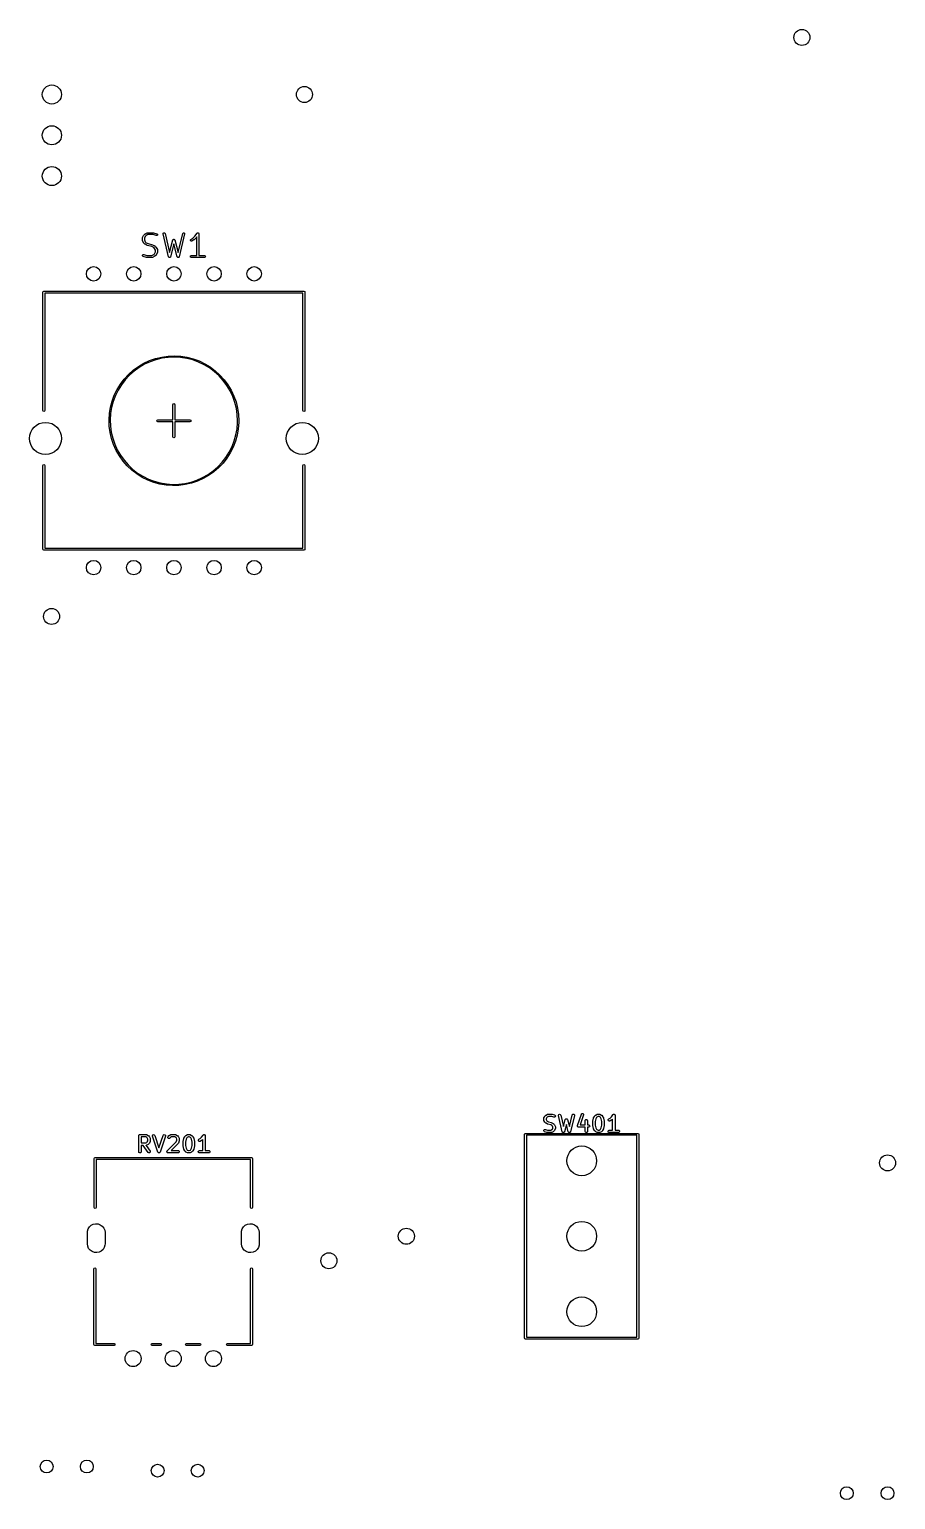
# Model space of a CAD drawing. Extents: x 44 to 169, y -237 to -27.
# Drawn here: x 46.9 to 100.8, y -125.6 to -34 of the extents above; entities that cross this region are included whole.
import ezdxf

# ---------------------------------------------------------------- set-up
doc = ezdxf.new("R2010")
doc.units = 0
doc.layers.add('BLACK', color=7, linetype='CONTINUOUS')

msp = doc.modelspace()

# ---------------------------------------------------------------- linework, layer by layer
at = {"layer": 'BLACK', "linetype": 'CONTINUOUS'}
for p, q in [((53.92, -47.0386), (53.9253, -47.0257)), ((53.92, -47.1743), (53.92, -47.0386)), ((53.9253, -47.1872), (53.92, -47.1743)), ((53.9253, -47.0257), (53.9263, -47.0117)), ((53.9263, -47.2011), (53.9253, -47.1872)), ((53.9263, -47.0117), (53.9942, -46.876)), ((53.9942, -47.3368), (53.9263, -47.2011)), ((53.9942, -46.876), (54.0017, -46.8696)), ((54.0017, -47.3433), (53.9942, -47.3368)), ((54.0017, -46.8696), (54.0054, -46.8604)), ((54.0054, -47.3524), (54.0017, -47.3433)), ((54.0054, -46.8604), (54.0733, -46.7926)), ((54.0733, -47.4203), (54.0054, -47.3524)), ((54.0972, -46.9384), (54.04, -47.0527)), ((54.04, -47.0527), (54.04, -47.1601)), ((54.04, -47.1601), (54.0972, -47.2745)), ((54.0733, -46.7926), (54.0824, -46.7888)), ((54.0824, -47.4241), (54.0733, -47.4203)), ((54.0824, -46.7888), (54.0889, -46.7813)), ((54.0889, -47.4315), (54.0824, -47.4241)), ((54.0889, -46.7813), (54.2246, -46.7135)), ((54.2246, -47.4994), (54.0889, -47.4315)), ((54.1513, -46.8843), (54.0972, -46.9384)), ((54.0972, -47.2745), (54.1513, -47.3285)), ((54.2656, -46.8271), (54.1513, -46.8843)), ((54.1513, -47.3285), (54.2724, -47.3891)), ((54.2246, -46.7135), (54.2385, -46.7125)), ((54.2314, -47.4999), (54.2246, -47.4994)), ((54.2369, -47.5039), (54.2314, -47.4999)), ((54.5019, -47.5702), (54.2369, -47.5039)), ((54.2385, -46.7125), (54.2514, -46.7071)), ((54.2514, -46.7071), (54.5907, -46.7071)), ((54.581, -46.8271), (54.2656, -46.8271)), ((54.2724, -47.3891), (54.5374, -47.4554)), ((54.623, -47.6307), (54.5019, -47.5702)), ((54.5374, -47.4554), (54.5429, -47.4594)), ((54.5429, -47.4594), (54.5497, -47.4599)), ((54.5497, -47.4599), (54.6854, -47.5278)), ((54.7753, -46.8919), (54.581, -46.8271)), ((54.5907, -46.7071), (54.5998, -46.7109)), ((54.5998, -46.7109), (54.6097, -46.7102)), ((54.6097, -46.7102), (54.8133, -46.7781)), ((54.6854, -47.5278), (54.6919, -47.5352)), ((54.6919, -47.5352), (54.701, -47.539)), ((54.701, -47.539), (54.7689, -47.6069)), ((54.7689, -47.6069), (54.7726, -47.616)), ((54.7726, -47.616), (54.7801, -47.6225)), ((54.8211, -46.8887), (54.7753, -46.8919)), ((54.8133, -46.7781), (54.8479, -46.8082)), ((54.8512, -46.854), (54.8211, -46.8887)), ((54.8479, -46.8082), (54.8512, -46.854)), ((55.2109, -46.781), (55.2182, -46.7357)), ((55.5502, -48.206), (55.2109, -46.781)), ((55.2182, -46.7357), (55.2554, -46.7088)), ((55.2554, -46.7088), (55.3007, -46.716)), ((55.3007, -46.716), (55.3277, -46.7532)), ((55.3277, -46.7532), (55.6119, -47.9469)), ((55.6119, -47.9469), (55.822, -47.1588)), ((55.88, -47.4071), (55.6665, -48.2076)), ((55.822, -47.1588), (55.827, -47.1523)), ((55.827, -47.1523), (55.8281, -47.1442)), ((55.8281, -47.1442), (55.8405, -47.1347)), ((55.8405, -47.1347), (55.8499, -47.1224)), ((55.8499, -47.1224), (55.858, -47.1213)), ((55.858, -47.1213), (55.8645, -47.1163)), ((55.8645, -47.1163), (55.88, -47.1184)), ((55.88, -47.1184), (55.8955, -47.1163)), ((56.0935, -48.2076), (55.88, -47.4071)), ((55.8955, -47.1163), (55.902, -47.1213)), ((55.902, -47.1213), (55.9101, -47.1224)), ((55.9101, -47.1224), (55.9195, -47.1347)), ((55.9195, -47.1347), (55.9319, -47.1442)), ((55.9319, -47.1442), (55.933, -47.1523)), ((55.933, -47.1523), (55.938, -47.1588)), ((55.938, -47.1588), (56.1481, -47.9469)), ((56.1481, -47.9469), (56.4323, -46.7532)), ((56.5491, -46.781), (56.2098, -48.206)), ((56.4323, -46.7532), (56.4593, -46.716)), ((56.4593, -46.716), (56.5046, -46.7088)), ((56.5046, -46.7088), (56.5418, -46.7357)), ((56.5418, -46.7357), (56.5491, -46.781)), ((56.9088, -47.1553), (56.9389, -47.1206)), ((56.912, -47.2011), (56.9088, -47.1553)), ((56.9467, -47.2312), (56.912, -47.2011)), ((56.9389, -47.1206), (57.0659, -47.0571)), ((56.9925, -47.228), (56.9467, -47.2312)), ((57.1283, -47.1601), (56.9925, -47.228)), ((57.0659, -47.0571), (57.1905, -46.9325)), ((57.1347, -47.1526), (57.1283, -47.1601)), ((57.1439, -47.1489), (57.1347, -47.1526)), ((57.2796, -47.0131), (57.1439, -47.1489)), ((57.1905, -46.9325), (57.3229, -46.7339)), ((57.2819, -47.0074), (57.2796, -47.0131)), ((57.2871, -47.004), (57.2819, -47.0074)), ((57.3129, -46.9653), (57.2871, -47.004)), ((57.3129, -48.1321), (57.3129, -46.9653)), ((57.3229, -46.7339), (57.3281, -46.7304)), ((57.3281, -46.7304), (57.3304, -46.7247)), ((57.3304, -46.7247), (57.3466, -46.718)), ((57.3466, -46.718), (57.3611, -46.7083)), ((57.3611, -46.7083), (57.3671, -46.7095)), ((57.3671, -46.7095), (57.3729, -46.7071)), ((57.3729, -46.7071), (57.389, -46.7138)), ((57.389, -46.7138), (57.4061, -46.7172)), ((57.4061, -46.7172), (57.4096, -46.7224)), ((57.4096, -46.7224), (57.4153, -46.7247)), ((57.4153, -46.7247), (57.422, -46.7409)), ((57.422, -46.7409), (57.4317, -46.7554)), ((57.4317, -46.7554), (57.4305, -46.7614)), ((57.4305, -46.7614), (57.4329, -46.7671)), ((57.4329, -46.7671), (57.4329, -48.1321)), ((53.9231, -48.1053), (53.9532, -48.0706)), ((53.9263, -48.1511), (53.9231, -48.1053)), ((53.961, -48.1812), (53.9263, -48.1511)), ((53.9532, -48.0706), (53.999, -48.0674)), ((54.1646, -48.2491), (53.961, -48.1812)), ((53.999, -48.0674), (54.1933, -48.1321)), ((54.1744, -48.2484), (54.1646, -48.2491)), ((54.1836, -48.2521), (54.1744, -48.2484)), ((54.5229, -48.2521), (54.1836, -48.2521)), ((54.1933, -48.1321), (54.5087, -48.1321)), ((54.5087, -48.1321), (54.623, -48.075)), ((54.5358, -48.2468), (54.5229, -48.2521)), ((54.5497, -48.2458), (54.5358, -48.2468)), ((54.6854, -48.178), (54.5497, -48.2458)), ((54.6771, -47.6848), (54.623, -47.6307)), ((54.623, -48.075), (54.6771, -48.0209)), ((54.7343, -47.7992), (54.6771, -47.6848)), ((54.6771, -48.0209), (54.7343, -47.9065)), ((54.6919, -48.1705), (54.6854, -48.178)), ((54.701, -48.1667), (54.6919, -48.1705)), ((54.7689, -48.0989), (54.701, -48.1667)), ((54.7343, -47.9065), (54.7343, -47.7992)), ((54.7726, -48.0897), (54.7689, -48.0989)), ((54.7801, -48.0833), (54.7726, -48.0897)), ((54.7801, -47.6225), (54.848, -47.7582)), ((54.848, -47.9475), (54.7801, -48.0833)), ((54.848, -47.7582), (54.8489, -47.7721)), ((54.8489, -47.9336), (54.848, -47.9475)), ((54.8489, -47.7721), (54.8543, -47.785)), ((54.8543, -47.9207), (54.8489, -47.9336)), ((54.8543, -47.785), (54.8543, -47.9207)), ((55.5555, -48.2133), (55.5502, -48.206)), ((55.5566, -48.2222), (55.5555, -48.2133)), ((55.5684, -48.2312), (55.5566, -48.2222)), ((55.5771, -48.2432), (55.5684, -48.2312)), ((55.586, -48.2447), (55.5771, -48.2432)), ((55.5931, -48.2501), (55.586, -48.2447)), ((55.6078, -48.2482), (55.5931, -48.2501)), ((55.6225, -48.2505), (55.6078, -48.2482)), ((55.6297, -48.2452), (55.6225, -48.2505)), ((55.6386, -48.2441), (55.6297, -48.2452)), ((55.6477, -48.2323), (55.6386, -48.2441)), ((55.6597, -48.2236), (55.6477, -48.2323)), ((55.6611, -48.2147), (55.6597, -48.2236)), ((55.6665, -48.2076), (55.6611, -48.2147)), ((56.0989, -48.2147), (56.0935, -48.2076)), ((56.1003, -48.2236), (56.0989, -48.2147)), ((56.1123, -48.2323), (56.1003, -48.2236)), ((56.1214, -48.2441), (56.1123, -48.2323)), ((56.1303, -48.2452), (56.1214, -48.2441)), ((56.1375, -48.2505), (56.1303, -48.2452)), ((56.1522, -48.2482), (56.1375, -48.2505)), ((56.1669, -48.2501), (56.1522, -48.2482)), ((56.174, -48.2447), (56.1669, -48.2501)), ((56.1829, -48.2432), (56.174, -48.2447)), ((56.1916, -48.2312), (56.1829, -48.2432)), ((56.2034, -48.2222), (56.1916, -48.2312)), ((56.2045, -48.2133), (56.2034, -48.2222)), ((56.2098, -48.206), (56.2045, -48.2133)), ((56.9057, -48.1921), (56.9233, -48.1497)), ((56.9233, -48.2346), (56.9057, -48.1921)), ((56.9233, -48.1497), (56.9657, -48.1321)), ((56.9657, -48.2521), (56.9233, -48.2346)), ((56.9657, -48.1321), (57.3129, -48.1321)), ((57.78, -48.2521), (56.9657, -48.2521)), ((57.4329, -48.1321), (57.78, -48.1321)), ((57.78, -48.1321), (57.8224, -48.1497)), ((57.8224, -48.2346), (57.78, -48.2521)), ((57.8224, -48.1497), (57.84, -48.1921)), ((57.84, -48.1921), (57.8224, -48.2346)), ((47.7351, -50.3751), (47.78, -50.3565)), ((47.78, -50.3565), (63.98, -50.3565)), ((63.98, -50.3565), (64.0249, -50.3751)), ((47.7165, -50.42), (47.7351, -50.3751)), ((47.7165, -57.785), (47.7165, -50.42)), ((63.9165, -50.4835), (47.8435, -50.4835)), ((47.8435, -50.4835), (47.8435, -57.785)), ((63.9165, -57.785), (63.9165, -50.4835)), ((64.0249, -50.3751), (64.0435, -50.42)), ((64.0435, -50.42), (64.0435, -57.785)), ((53.6678, -55.0395), (54.0083, -54.8397)), ((54.0431, -54.9064), (53.709, -55.1024)), ((54.0083, -54.8397), (54.3666, -54.6742)), ((54.3948, -54.7439), (54.0431, -54.9064)), ((54.3666, -54.6742), (54.7393, -54.5444)), ((54.7606, -54.6165), (54.3948, -54.7439)), ((54.7393, -54.5444), (55.123, -54.4516)), ((55.1371, -54.5255), (54.7606, -54.6165)), ((55.123, -54.4516), (55.5138, -54.3966)), ((55.5207, -54.4715), (55.1371, -54.5255)), ((55.5138, -54.3966), (55.9082, -54.3801)), ((55.9077, -54.4553), (55.5207, -54.4715)), ((56.2944, -54.4769), (55.9077, -54.4553)), ((55.9082, -54.3801), (56.3023, -54.4021)), ((56.6772, -54.5362), (56.2944, -54.4769)), ((56.3023, -54.4021), (56.6924, -54.4625)), ((57.0524, -54.6325), (56.6772, -54.5362)), ((56.6924, -54.4625), (57.0747, -54.5607)), ((57.4164, -54.765), (57.0524, -54.6325)), ((57.0747, -54.5607), (57.4456, -54.6957)), ((57.7657, -54.9324), (57.4164, -54.765)), ((57.4456, -54.6957), (57.8015, -54.8662)), ((58.0971, -55.1331), (57.7657, -54.9324)), ((57.8015, -54.8662), (58.1391, -55.0707)), ((52.5465, -56.1375), (52.7852, -55.8231)), ((52.7852, -55.8231), (53.0534, -55.5335)), ((53.106, -55.5873), (52.8428, -55.8715)), ((53.0534, -55.5335), (53.3485, -55.2715)), ((53.3957, -55.3301), (53.106, -55.5873)), ((53.3485, -55.2715), (53.6678, -55.0395)), ((53.709, -55.1024), (53.3957, -55.3301)), ((58.4072, -55.3651), (58.0971, -55.1331)), ((58.1391, -55.0707), (58.4552, -55.3071)), ((58.6933, -55.6263), (58.4072, -55.3651)), ((58.4552, -55.3071), (58.7467, -55.5733)), ((58.9525, -55.9141), (58.6933, -55.6263)), ((58.7467, -55.5733), (59.0108, -55.8666)), ((52.1667, -56.8285), (52.3397, -56.4737)), ((52.4056, -56.51), (52.2358, -56.8581)), ((52.3397, -56.4737), (52.5465, -56.1375)), ((52.6086, -56.18), (52.4056, -56.51)), ((52.8428, -55.8715), (52.6086, -56.18)), ((59.1823, -56.2259), (58.9525, -55.9141)), ((59.0108, -55.8666), (59.245, -56.1843)), ((59.3807, -56.5587), (59.1823, -56.2259)), ((59.245, -56.1843), (59.4471, -56.5233)), ((59.5456, -56.9091), (59.3807, -56.5587)), ((59.4471, -56.5233), (59.6152, -56.8805)), ((51.8652, -57.9697), (51.9283, -57.58)), ((51.9283, -57.58), (52.0291, -57.1984)), ((52.0019, -57.5957), (51.9399, -57.9781)), ((52.1008, -57.2212), (52.0019, -57.5957)), ((52.0291, -57.1984), (52.1667, -56.8285)), ((52.2358, -56.8581), (52.1008, -57.2212)), ((55.8165, -57.42), (55.8351, -57.3751)), ((55.8165, -58.3565), (55.8165, -57.42)), ((55.8351, -57.3751), (55.88, -57.3565)), ((55.88, -57.3565), (55.9249, -57.3751)), ((55.9249, -57.3751), (55.9435, -57.42)), ((55.9435, -57.42), (55.9435, -58.3565)), ((59.6756, -57.2741), (59.5456, -56.9091)), ((59.6152, -56.8805), (59.7476, -57.2523)), ((59.7693, -57.6499), (59.6756, -57.2741)), ((59.7476, -57.2523), (59.8431, -57.6353)), ((59.8259, -58.0331), (59.7693, -57.6499)), ((59.8431, -57.6353), (59.9007, -58.0258)), ((47.7351, -57.8299), (47.7165, -57.785)), ((47.78, -57.8485), (47.7351, -57.8299)), ((47.8249, -57.8299), (47.78, -57.8485)), ((47.8435, -57.785), (47.8249, -57.8299)), ((51.8404, -58.3636), (51.8652, -57.9697)), ((51.8404, -58.3646), (51.8404, -58.3636)), ((51.8542, -58.7581), (51.8404, -58.3646)), ((51.9399, -57.9781), (51.9156, -58.3646)), ((51.9156, -58.3646), (51.9291, -58.7518)), ((54.8165, -58.42), (54.8351, -58.3751)), ((54.8351, -58.4649), (54.8165, -58.42)), ((54.8351, -58.3751), (54.88, -58.3565)), ((54.88, -58.4835), (54.8351, -58.4649)), ((54.88, -58.3565), (55.8165, -58.3565)), ((55.8165, -58.4835), (54.88, -58.4835)), ((55.8165, -59.42), (55.8165, -58.4835)), ((55.9435, -58.3565), (56.88, -58.3565)), ((56.88, -58.4835), (55.9435, -58.4835)), ((55.9435, -58.4835), (55.9435, -59.42)), ((56.88, -58.3565), (56.9249, -58.3751)), ((56.9249, -58.4649), (56.88, -58.4835)), ((56.9249, -58.3751), (56.9435, -58.42)), ((56.9435, -58.42), (56.9249, -58.4649)), ((59.8135, -58.9169), (59.8432, -58.5307)), ((59.8448, -58.42), (59.8259, -58.0331)), ((59.8432, -58.5307), (59.8448, -58.42)), ((59.9184, -58.5328), (59.8881, -58.9263)), ((59.9007, -58.0258), (59.92, -58.42)), ((59.92, -58.42), (59.9184, -58.5328)), ((63.9351, -57.8299), (63.9165, -57.785)), ((63.98, -57.8485), (63.9351, -57.8299)), ((64.0249, -57.8299), (63.98, -57.8485)), ((64.0435, -57.785), (64.0249, -57.8299)), ((51.9064, -59.1493), (51.8542, -58.7581)), ((51.9965, -59.5336), (51.9064, -59.1493)), ((51.9291, -58.7518), (51.9804, -59.1357)), ((51.9804, -59.1357), (52.0688, -59.5128)), ((52.0688, -59.5128), (52.1936, -59.8795)), ((55.8351, -59.4649), (55.8165, -59.42)), ((55.88, -59.4835), (55.8351, -59.4649)), ((55.9249, -59.4649), (55.88, -59.4835)), ((55.9435, -59.42), (55.9249, -59.4649)), ((59.6421, -59.6715), (59.7462, -59.2984)), ((59.8196, -59.3151), (59.7135, -59.6952)), ((59.7462, -59.2984), (59.8135, -58.9169)), ((59.8881, -58.9263), (59.8196, -59.3151)), ((52.1237, -59.9072), (51.9965, -59.5336)), ((52.2868, -60.2667), (52.1237, -59.9072)), ((52.1936, -59.8795), (52.3537, -60.2323)), ((52.4841, -60.6085), (52.2868, -60.2667)), ((52.3537, -60.2323), (52.5473, -60.5678)), ((59.1198, -60.7054), (59.3274, -60.3784)), ((59.3928, -60.4155), (59.1813, -60.7488)), ((59.3274, -60.3784), (59.502, -60.0326)), ((59.5707, -60.0632), (59.3928, -60.4155)), ((59.502, -60.0326), (59.6421, -59.6715)), ((59.7135, -59.6952), (59.5707, -60.0632)), ((47.72, -61.214), (47.7376, -61.1716)), ((47.72, -66.4115), (47.72, -61.214)), ((47.7376, -61.1716), (47.78, -61.154)), ((47.78, -61.154), (47.8224, -61.1716)), ((47.8224, -61.1716), (47.84, -61.214)), ((47.84, -61.214), (47.84, -66.3565)), ((52.7139, -60.9294), (52.4841, -60.6085)), ((52.5473, -60.5678), (52.7728, -60.8827)), ((52.9739, -61.2264), (52.7139, -60.9294)), ((52.7728, -60.8827), (53.028, -61.1742)), ((53.2616, -61.4966), (52.9739, -61.2264)), ((53.028, -61.1742), (53.3103, -61.4393)), ((58.321, -61.5443), (58.6142, -61.2912)), ((58.6661, -61.3457), (58.3673, -61.6036)), ((58.6142, -61.2912), (58.8813, -61.0107)), ((58.9383, -61.0598), (58.6661, -61.3457)), ((58.8813, -61.0107), (59.1198, -60.7054)), ((59.1813, -60.7488), (58.9383, -61.0598)), ((63.92, -61.214), (63.9376, -61.1716)), ((63.92, -66.3565), (63.92, -61.214)), ((63.9376, -61.1716), (63.98, -61.154)), ((63.98, -61.154), (64.0224, -61.1716)), ((64.0224, -61.1716), (64.04, -61.214)), ((64.04, -61.214), (64.04, -66.4115)), ((53.5743, -61.7374), (53.2616, -61.4966)), ((53.3103, -61.4393), (53.6172, -61.6757)), ((53.909, -61.9466), (53.5743, -61.7374)), ((53.6172, -61.6757), (53.9457, -61.8809)), ((54.2626, -62.1221), (53.909, -61.9466)), ((53.9457, -61.8809), (54.2927, -62.0532)), ((54.6316, -62.2623), (54.2626, -62.1221)), ((54.2927, -62.0532), (54.6548, -62.1907)), ((55.0125, -62.3658), (54.6316, -62.2623)), ((54.6548, -62.1907), (55.0286, -62.2923)), ((56.5685, -62.3245), (56.9462, -62.2387)), ((56.9462, -62.2387), (57.3138, -62.1165)), ((57.341, -62.1866), (56.9664, -62.3112)), ((57.3138, -62.1165), (57.6676, -61.9589)), ((57.7015, -62.026), (57.341, -62.1866)), ((57.6676, -61.9589), (58.0044, -61.7676)), ((58.0447, -61.8311), (57.7015, -62.026)), ((58.0044, -61.7676), (58.321, -61.5443)), ((58.3673, -61.6036), (58.0447, -61.8311)), ((55.4016, -62.4316), (55.0125, -62.3658)), ((55.0286, -62.2923), (55.4106, -62.3569)), ((55.7954, -62.4591), (55.4016, -62.4316)), ((55.4106, -62.3569), (55.797, -62.3839)), ((56.1899, -62.4481), (55.7954, -62.4591)), ((55.797, -62.3839), (56.1842, -62.3731)), ((56.1842, -62.3731), (56.5685, -62.3245)), ((56.5815, -62.3986), (56.1899, -62.4481)), ((56.9664, -62.3112), (56.5815, -62.3986)), ((47.7165, -66.42), (47.72, -66.4115)), ((47.7351, -66.4649), (47.7165, -66.42)), ((47.78, -66.4835), (47.7351, -66.4649)), ((63.98, -66.4835), (47.78, -66.4835)), ((47.84, -66.3565), (63.92, -66.3565)), ((64.0249, -66.4649), (63.98, -66.4835)), ((64.0435, -66.42), (64.0249, -66.4649)), ((64.04, -66.4115), (64.0435, -66.42)), ((79.056, -101.668), (79.1512, -101.62)), ((79.1512, -101.62), (79.1762, -101.613)), ((79.1762, -101.613), (79.1805, -101.614)), ((79.1805, -101.614), (79.1848, -101.612)), ((79.1848, -101.612), (79.4229, -101.612)), ((79.4229, -101.612), (79.4449, -101.616)), ((79.4449, -101.616), (79.4466, -101.616)), ((79.4466, -101.616), (79.5894, -101.664)), ((79.8245, -101.679), (79.8475, -101.633)), ((79.8475, -101.633), (79.8946, -101.613)), ((79.8946, -101.613), (79.9438, -101.627)), ((79.9438, -101.627), (79.972, -101.67)), ((80.6832, -101.67), (80.6936, -101.646)), ((80.6936, -101.646), (80.7348, -101.616)), ((80.7348, -101.616), (80.786, -101.619)), ((80.786, -101.619), (80.8232, -101.654)), ((81.0184, -102.33), (81.2565, -101.616)), ((81.2565, -101.616), (81.2689, -101.593)), ((81.2689, -101.593), (81.3126, -101.566)), ((81.3126, -101.566), (81.3633, -101.574)), ((81.3633, -101.574), (81.3974, -101.612)), ((81.3974, -101.612), (81.3988, -101.663)), ((82.1512, -101.668), (82.2465, -101.62)), ((82.2465, -101.62), (82.2714, -101.613)), ((82.2714, -101.613), (82.2758, -101.614)), ((82.2758, -101.614), (82.28, -101.612)), ((82.28, -101.612), (82.3752, -101.612)), ((82.3752, -101.612), (82.4009, -101.617)), ((82.4009, -101.617), (82.4043, -101.62)), ((82.4043, -101.62), (82.4088, -101.62)), ((82.4088, -101.62), (82.504, -101.668)), ((83.1265, -101.782), (83.2176, -101.646)), ((83.2176, -101.646), (83.2356, -101.627)), ((83.2356, -101.627), (83.2397, -101.626)), ((83.2397, -101.626), (83.2425, -101.622)), ((83.2425, -101.622), (83.2639, -101.619)), ((83.2639, -101.619), (83.2848, -101.613)), ((83.2848, -101.613), (83.2888, -101.614)), ((83.2888, -101.614), (83.293, -101.614)), ((83.293, -101.614), (83.3119, -101.624)), ((83.3119, -101.624), (83.3318, -101.633)), ((83.3318, -101.633), (83.3337, -101.637)), ((83.3337, -101.637), (83.3375, -101.639)), ((83.3375, -101.639), (83.3449, -101.66)), ((78.9193, -101.878), (78.9238, -101.852)), ((78.9193, -101.973), (78.9193, -101.878)), ((78.9208, -101.977), (78.9193, -101.973)), ((78.9198, -101.982), (78.9208, -101.977)), ((78.9272, -102.007), (78.9198, -101.982)), ((78.9238, -101.852), (78.9267, -101.849)), ((78.9267, -101.849), (78.9272, -101.844)), ((78.9272, -101.844), (78.9748, -101.749)), ((78.9748, -102.102), (78.9272, -102.007)), ((78.9748, -101.749), (78.9882, -101.731)), ((78.976, -102.103), (78.9748, -102.102)), ((78.9889, -102.121), (78.976, -102.103)), ((78.9882, -101.731), (78.9889, -101.73)), ((78.9889, -101.73), (79.0365, -101.682)), ((79.0365, -102.169), (78.9889, -102.121)), ((79.0365, -101.682), (79.0549, -101.669)), ((79.038, -102.17), (79.0365, -102.169)), ((79.056, -102.183), (79.038, -102.17)), ((79.0549, -101.669), (79.056, -101.668)), ((79.1512, -102.231), (79.056, -102.183)), ((79.1035, -101.827), (79.0693, -101.896)), ((79.0693, -101.896), (79.0693, -101.955)), ((79.0693, -101.955), (79.1035, -102.024)), ((79.1339, -101.797), (79.1035, -101.827)), ((79.1035, -102.024), (79.1339, -102.054)), ((79.2025, -101.762), (79.1339, -101.797)), ((79.1339, -102.054), (79.2109, -102.093)), ((79.1547, -102.231), (79.1512, -102.231)), ((79.1666, -102.236), (79.1547, -102.231)), ((79.3491, -102.282), (79.1666, -102.236)), ((79.4107, -101.762), (79.2025, -101.762)), ((79.2109, -102.093), (79.3934, -102.138)), ((79.426, -102.32), (79.3491, -102.282)), ((79.3934, -102.138), (79.4053, -102.144)), ((79.4053, -102.144), (79.4088, -102.144)), ((79.4088, -102.144), (79.504, -102.192)), ((79.542, -101.806), (79.4107, -101.762)), ((79.4565, -102.351), (79.426, -102.32)), ((79.426, -102.578), (79.4565, -102.548)), ((79.4907, -102.419), (79.4565, -102.351)), ((79.4565, -102.548), (79.4907, -102.479)), ((79.4907, -102.479), (79.4907, -102.419)), ((79.504, -102.192), (79.522, -102.205)), ((79.522, -102.205), (79.5235, -102.206)), ((79.5235, -102.206), (79.5711, -102.253)), ((79.5933, -101.805), (79.542, -101.806)), ((79.5711, -102.253), (79.584, -102.272)), ((79.584, -102.272), (79.5852, -102.273)), ((79.5852, -102.273), (79.6328, -102.368)), ((79.6328, -102.53), (79.5852, -102.626)), ((79.5894, -101.664), (79.6123, -101.676)), ((79.6317, -101.771), (79.5933, -101.805)), ((79.6123, -101.676), (79.6392, -101.72)), ((79.6392, -101.72), (79.6317, -101.771)), ((79.6328, -102.368), (79.6402, -102.393)), ((79.6333, -102.526), (79.6328, -102.53)), ((79.6362, -102.523), (79.6333, -102.526)), ((79.6407, -102.497), (79.6362, -102.523)), ((79.6402, -102.393), (79.6392, -102.397)), ((79.6392, -102.397), (79.6407, -102.402)), ((79.6407, -102.402), (79.6407, -102.497)), ((79.8261, -101.705), (79.8245, -101.679)), ((80.0642, -102.705), (79.8261, -101.705)), ((79.972, -101.67), (80.1413, -102.381)), ((80.1413, -102.381), (80.2552, -101.954)), ((80.3276, -102.264), (80.2096, -102.707)), ((80.2552, -101.954), (80.2661, -101.93)), ((80.2661, -101.93), (80.2717, -101.926)), ((80.2717, -101.926), (80.2746, -101.92)), ((80.2746, -101.92), (80.2922, -101.912)), ((80.2922, -101.912), (80.3081, -101.901)), ((80.3081, -101.901), (80.315, -101.901)), ((80.315, -101.901), (80.3212, -101.898)), ((80.3212, -101.898), (80.3399, -101.903)), ((80.4456, -102.707), (80.3276, -102.264)), ((80.3399, -101.903), (80.3592, -101.905)), ((80.3592, -101.905), (80.3641, -101.91)), ((80.3641, -101.91), (80.3707, -101.912)), ((80.3707, -101.912), (80.3818, -101.928)), ((80.3818, -101.928), (80.3956, -101.941)), ((80.3956, -101.941), (80.3962, -101.948)), ((80.3962, -101.948), (80.4001, -101.954)), ((80.4001, -101.954), (80.514, -102.381)), ((80.514, -102.381), (80.6832, -101.67)), ((80.8291, -101.705), (80.5911, -102.705)), ((80.8232, -101.654), (80.8291, -101.705)), ((81.0157, -102.341), (81.0185, -102.336)), ((81.0192, -102.361), (81.0157, -102.341)), ((81.0185, -102.336), (81.0184, -102.33)), ((81.0198, -102.382), (81.0192, -102.361)), ((81.0236, -102.386), (81.0198, -102.382)), ((81.0246, -102.392), (81.0236, -102.386)), ((81.0402, -102.405), (81.0246, -102.392)), ((81.0538, -102.42), (81.0402, -102.405)), ((81.0595, -102.421), (81.0538, -102.42)), ((81.0639, -102.425), (81.0595, -102.421)), ((81.0895, -102.429), (81.0639, -102.425)), ((81.4907, -102.429), (81.0895, -102.429)), ((81.3988, -101.663), (81.1936, -102.279)), ((81.1936, -102.279), (81.4907, -102.279)), ((81.4907, -102.021), (81.4952, -101.995)), ((81.4907, -102.279), (81.4907, -102.021)), ((81.4907, -102.687), (81.4907, -102.429)), ((81.4952, -101.995), (81.5282, -101.956)), ((81.5282, -101.956), (81.5787, -101.947)), ((81.5787, -101.947), (81.6232, -101.973)), ((81.6232, -101.973), (81.6407, -102.021)), ((81.6407, -102.021), (81.6407, -102.279)), ((81.6407, -102.279), (81.7086, -102.279)), ((81.7086, -102.429), (81.6407, -102.429)), ((81.6407, -102.429), (81.6407, -102.687)), ((81.7086, -102.279), (81.7342, -102.284)), ((81.7568, -102.411), (81.7086, -102.429)), ((81.7342, -102.284), (81.7735, -102.317)), ((81.7824, -102.367), (81.7568, -102.411)), ((81.7735, -102.317), (81.7824, -102.367)), ((81.9669, -102.068), (81.9695, -102.054)), ((81.9669, -102.306), (81.9669, -102.068)), ((81.9681, -102.31), (81.9669, -102.306)), ((81.9691, -102.325), (81.9681, -102.31)), ((81.9691, -102.05), (82.0168, -101.86)), ((81.9695, -102.054), (81.9691, -102.05)), ((82.0168, -102.515), (81.9691, -102.325)), ((82.0168, -101.86), (82.022, -101.848)), ((82.0188, -102.518), (82.0168, -102.515)), ((82.0224, -102.53), (82.0188, -102.518)), ((82.022, -101.848), (82.0224, -101.844)), ((82.0224, -101.844), (82.0701, -101.749)), ((82.0701, -102.626), (82.0224, -102.53)), ((82.0701, -101.749), (82.0834, -101.731)), ((82.0834, -101.731), (82.0841, -101.73)), ((82.0841, -101.73), (82.1317, -101.682)), ((82.1603, -101.904), (82.1169, -102.078)), ((82.1169, -102.078), (82.1169, -102.297)), ((82.1169, -102.297), (82.1603, -102.471)), ((82.1317, -101.682), (82.1501, -101.669)), ((82.1501, -101.669), (82.1512, -101.668)), ((82.1988, -101.827), (82.1603, -101.904)), ((82.1603, -102.471), (82.1988, -102.548)), ((82.2292, -101.797), (82.1988, -101.827)), ((82.1988, -102.548), (82.2292, -102.578)), ((82.2977, -101.762), (82.2292, -101.797)), ((82.3575, -101.762), (82.2977, -101.762)), ((82.426, -101.797), (82.3575, -101.762)), ((82.4565, -101.827), (82.426, -101.797)), ((82.426, -102.578), (82.4565, -102.548)), ((82.495, -101.904), (82.4565, -101.827)), ((82.4565, -102.548), (82.495, -102.471)), ((82.5383, -102.078), (82.495, -101.904)), ((82.495, -102.471), (82.5383, -102.297)), ((82.504, -101.668), (82.522, -101.681)), ((82.522, -101.681), (82.5235, -101.682)), ((82.5235, -101.682), (82.5711, -101.73)), ((82.5383, -102.297), (82.5383, -102.078)), ((82.5711, -101.73), (82.584, -101.748)), ((82.584, -101.748), (82.5852, -101.749)), ((82.5852, -101.749), (82.6328, -101.844)), ((82.6328, -102.53), (82.5852, -102.626)), ((82.6328, -101.844), (82.6365, -101.857)), ((82.6332, -102.527), (82.6328, -102.53)), ((82.6385, -102.515), (82.6332, -102.527)), ((82.6365, -101.857), (82.6385, -101.86)), ((82.6385, -101.86), (82.6861, -102.05)), ((82.6861, -102.325), (82.6385, -102.515)), ((82.6883, -102.306), (82.6857, -102.321)), ((82.6857, -102.321), (82.6861, -102.325)), ((82.6861, -102.05), (82.6871, -102.065)), ((82.6871, -102.065), (82.6883, -102.068)), ((82.6883, -102.068), (82.6883, -102.306)), ((82.9224, -101.994), (82.9255, -101.943)), ((82.953, -102.036), (82.9224, -101.994)), ((82.9255, -101.943), (82.9607, -101.906)), ((83.0029, -102.048), (82.953, -102.036)), ((82.9607, -101.906), (83.0451, -101.864)), ((83.0278, -102.04), (83.0029, -102.048)), ((83.1231, -101.993), (83.0278, -102.04)), ((83.0451, -101.864), (83.1265, -101.782)), ((83.1242, -101.991), (83.1231, -101.993)), ((83.1426, -101.979), (83.1242, -101.991)), ((83.205, -101.916), (83.1426, -101.979)), ((83.205, -102.612), (83.205, -101.916)), ((83.3449, -101.66), (83.3545, -101.679)), ((83.3545, -101.679), (83.3535, -101.683)), ((83.3535, -101.683), (83.355, -101.687)), ((83.355, -101.687), (83.355, -102.612)), ((53.686, -102.957), (53.6877, -102.948)), ((53.686, -103.957), (53.686, -102.957)), ((53.6871, -102.944), (53.6888, -102.941)), ((53.6877, -102.948), (53.6871, -102.944)), ((53.6888, -102.941), (53.6905, -102.932)), ((53.6905, -102.932), (53.703, -102.917)), ((53.703, -102.917), (53.7127, -102.9)), ((53.7127, -102.9), (53.7191, -102.898)), ((53.7191, -102.898), (53.7235, -102.892)), ((53.7235, -102.892), (53.7426, -102.889)), ((53.7426, -102.889), (53.761, -102.882)), ((53.761, -102.882), (54.1419, -102.882)), ((53.836, -103.032), (53.836, -103.406)), ((54.1242, -103.032), (53.836, -103.032)), ((53.836, -103.406), (54.1242, -103.406)), ((54.1927, -103.067), (54.1242, -103.032)), ((54.1242, -103.406), (54.1927, -103.372)), ((54.1419, -102.882), (54.1676, -102.887)), ((54.1676, -102.887), (54.171, -102.89)), ((54.171, -102.89), (54.1754, -102.89)), ((54.1754, -102.89), (54.2707, -102.938)), ((54.2231, -103.097), (54.1927, -103.067)), ((54.1927, -103.372), (54.2231, -103.342)), ((54.2574, -103.166), (54.2231, -103.097)), ((54.2231, -103.342), (54.2574, -103.273)), ((54.2574, -103.273), (54.2574, -103.166)), ((54.2707, -102.938), (54.2887, -102.951)), ((54.2887, -102.951), (54.2902, -102.952)), ((54.2902, -102.952), (54.3378, -103)), ((54.3378, -103.439), (54.2902, -103.487)), ((54.3378, -103), (54.3507, -103.018)), ((54.3385, -103.438), (54.3378, -103.439)), ((54.3518, -103.419), (54.3385, -103.438)), ((54.3507, -103.018), (54.3518, -103.019)), ((54.3518, -103.019), (54.3995, -103.114)), ((54.3995, -103.324), (54.3518, -103.419)), ((54.3995, -103.114), (54.4069, -103.139)), ((54.4, -103.32), (54.3995, -103.324)), ((54.4029, -103.316), (54.4, -103.32)), ((54.4074, -103.291), (54.4029, -103.316)), ((54.4069, -103.139), (54.4058, -103.144)), ((54.4058, -103.144), (54.4074, -103.148)), ((54.4074, -103.148), (54.4074, -103.291)), ((54.5431, -102.955), (54.562, -102.908)), ((54.5469, -102.981), (54.5431, -102.955)), ((54.8803, -103.981), (54.5469, -102.981)), ((54.562, -102.908), (54.6071, -102.883)), ((54.6071, -102.883), (54.6574, -102.893)), ((54.6574, -102.893), (54.6892, -102.934)), ((54.6892, -102.934), (54.9514, -103.72)), ((54.9514, -103.72), (55.2136, -102.934)), ((55.3559, -102.981), (55.0226, -103.981)), ((55.2136, -102.934), (55.226, -102.911)), ((55.226, -102.911), (55.2697, -102.884)), ((55.2697, -102.884), (55.3205, -102.891)), ((55.3205, -102.891), (55.3545, -102.93)), ((55.3545, -102.93), (55.3559, -102.981)), ((55.4698, -103.904), (56.0287, -103.345)), ((55.4958, -103.046), (55.5174, -103)), ((55.509, -103.096), (55.4958, -103.046)), ((55.5511, -103.125), (55.509, -103.096)), ((55.5174, -103), (55.5651, -102.952)), ((55.6022, -103.121), (55.5511, -103.125)), ((55.5651, -102.952), (55.5834, -102.939)), ((55.5834, -102.939), (55.5846, -102.938)), ((55.5846, -102.938), (55.6798, -102.89)), ((55.6235, -103.106), (55.6022, -103.121)), ((55.6625, -103.067), (55.6235, -103.106)), ((55.731, -103.032), (55.6625, -103.067)), ((55.6798, -102.89), (55.7048, -102.883)), ((56.1473, -103.439), (55.7039, -103.882)), ((55.7048, -102.883), (55.7091, -102.884)), ((55.7091, -102.884), (55.7133, -102.882)), ((55.7133, -102.882), (55.9514, -102.882)), ((55.9337, -103.032), (55.731, -103.032)), ((56.0022, -103.067), (55.9337, -103.032)), ((55.9514, -102.882), (55.9771, -102.887)), ((55.9771, -102.887), (55.9805, -102.89)), ((55.9805, -102.89), (55.985, -102.89)), ((55.985, -102.89), (56.0802, -102.938)), ((56.0326, -103.097), (56.0022, -103.067)), ((56.0287, -103.345), (56.0669, -103.231)), ((56.0669, -103.166), (56.0326, -103.097)), ((56.0669, -103.231), (56.0669, -103.166)), ((56.0802, -102.938), (56.0982, -102.951)), ((56.0982, -102.951), (56.0997, -102.952)), ((56.0997, -102.952), (56.1473, -103)), ((56.1473, -103), (56.1602, -103.018)), ((56.1492, -103.435), (56.1473, -103.439)), ((56.153, -103.433), (56.1492, -103.435)), ((56.1654, -103.41), (56.153, -103.433)), ((56.1602, -103.018), (56.1614, -103.019)), ((56.1614, -103.019), (56.209, -103.114)), ((56.2131, -103.267), (56.1654, -103.41)), ((56.209, -103.114), (56.2164, -103.139)), ((56.2169, -103.243), (56.213, -103.265)), ((56.213, -103.265), (56.2131, -103.267)), ((56.2164, -103.139), (56.2154, -103.144)), ((56.2154, -103.144), (56.2169, -103.148)), ((56.2169, -103.148), (56.2169, -103.243)), ((56.4479, -103.338), (56.4505, -103.324)), ((56.4479, -103.576), (56.4479, -103.338)), ((56.4501, -103.32), (56.4977, -103.13)), ((56.4505, -103.324), (56.4501, -103.32)), ((56.4977, -103.13), (56.503, -103.118)), ((56.503, -103.118), (56.5034, -103.114)), ((56.5034, -103.114), (56.551, -103.019)), ((56.551, -103.019), (56.5644, -103.001)), ((56.5644, -103.001), (56.5651, -103)), ((56.5651, -103), (56.6127, -102.952)), ((56.6412, -103.174), (56.5979, -103.348)), ((56.5979, -103.348), (56.5979, -103.567)), ((56.6127, -102.952), (56.631, -102.939)), ((56.631, -102.939), (56.6322, -102.938)), ((56.6322, -102.938), (56.7274, -102.89)), ((56.6797, -103.097), (56.6412, -103.174)), ((56.7101, -103.067), (56.6797, -103.097)), ((56.7787, -103.032), (56.7101, -103.067)), ((56.7274, -102.89), (56.7524, -102.883)), ((56.7524, -102.883), (56.7567, -102.884)), ((56.7567, -102.884), (56.761, -102.882)), ((56.761, -102.882), (56.8562, -102.882)), ((56.8385, -103.032), (56.7787, -103.032)), ((56.907, -103.067), (56.8385, -103.032)), ((56.8562, -102.882), (56.8818, -102.887)), ((56.8818, -102.887), (56.8853, -102.89)), ((56.8853, -102.89), (56.8897, -102.89)), ((56.8897, -102.89), (56.985, -102.938)), ((56.9374, -103.097), (56.907, -103.067)), ((56.9759, -103.174), (56.9374, -103.097)), ((57.0193, -103.348), (56.9759, -103.174)), ((56.985, -102.938), (57.003, -102.951)), ((57.003, -102.951), (57.0045, -102.952)), ((57.0045, -102.952), (57.0521, -103)), ((57.0193, -103.567), (57.0193, -103.348)), ((57.0521, -103), (57.0649, -103.018)), ((57.0649, -103.018), (57.0661, -103.019)), ((57.0661, -103.019), (57.1137, -103.114)), ((57.1137, -103.114), (57.1174, -103.127)), ((57.1174, -103.127), (57.1194, -103.13)), ((57.1194, -103.13), (57.167, -103.32)), ((57.167, -103.32), (57.1681, -103.335)), ((57.1681, -103.335), (57.1693, -103.338)), ((57.1693, -103.338), (57.1693, -103.576)), ((57.4033, -103.264), (57.4064, -103.213)), ((57.4339, -103.306), (57.4033, -103.264)), ((57.4064, -103.213), (57.4417, -103.176)), ((57.4838, -103.318), (57.4339, -103.306)), ((57.4417, -103.176), (57.526, -103.134)), ((57.5088, -103.31), (57.4838, -103.318)), ((57.604, -103.263), (57.5088, -103.31)), ((57.526, -103.134), (57.6074, -103.052)), ((57.6051, -103.261), (57.604, -103.263)), ((57.6235, -103.249), (57.6051, -103.261)), ((57.6074, -103.052), (57.6985, -102.916)), ((57.686, -103.186), (57.6235, -103.249)), ((57.686, -103.882), (57.686, -103.186)), ((57.6985, -102.916), (57.7165, -102.897)), ((57.7165, -102.897), (57.7207, -102.896)), ((57.7207, -102.896), (57.7235, -102.892)), ((57.7235, -102.892), (57.7449, -102.889)), ((57.7449, -102.889), (57.7658, -102.883)), ((57.7658, -102.883), (57.7697, -102.884)), ((57.7697, -102.884), (57.774, -102.884)), ((57.774, -102.884), (57.7928, -102.894)), ((57.7928, -102.894), (57.8128, -102.903)), ((57.8128, -102.903), (57.8147, -102.907)), ((57.8147, -102.907), (57.8184, -102.909)), ((57.8184, -102.909), (57.8258, -102.93)), ((57.8258, -102.93), (57.8355, -102.949)), ((57.8355, -102.949), (57.8345, -102.953)), ((57.8345, -102.953), (57.836, -102.957)), ((57.836, -102.957), (57.836, -103.882)), ((77.72, -102.87), (77.7376, -102.828)), ((77.72, -115.57), (77.72, -102.87)), ((77.7376, -102.828), (77.78, -102.81)), ((77.78, -102.81), (84.78, -102.81)), ((77.84, -102.93), (77.84, -115.51)), ((84.72, -102.93), (77.84, -102.93)), ((78.9208, -102.655), (78.9283, -102.604)), ((78.9477, -102.699), (78.9208, -102.655)), ((78.9283, -102.604), (78.9667, -102.57)), ((78.9706, -102.711), (78.9477, -102.699)), ((78.9667, -102.57), (79.018, -102.569)), ((79.1134, -102.759), (78.9706, -102.711)), ((79.018, -102.569), (79.1493, -102.612)), ((79.1151, -102.758), (79.1134, -102.759)), ((79.1371, -102.762), (79.1151, -102.758)), ((79.3752, -102.762), (79.1371, -102.762)), ((79.1493, -102.612), (79.3575, -102.612)), ((79.3575, -102.612), (79.426, -102.578)), ((79.3795, -102.761), (79.3752, -102.762)), ((79.3838, -102.762), (79.3795, -102.761)), ((79.4088, -102.754), (79.3838, -102.762)), ((79.504, -102.707), (79.4088, -102.754)), ((79.5051, -102.706), (79.504, -102.707)), ((79.5235, -102.693), (79.5051, -102.706)), ((79.5711, -102.645), (79.5235, -102.693)), ((79.5718, -102.644), (79.5711, -102.645)), ((79.5852, -102.626), (79.5718, -102.644)), ((80.0685, -102.711), (80.0642, -102.705)), ((80.0692, -102.719), (80.0685, -102.711)), ((80.0823, -102.732), (80.0692, -102.719)), ((80.0924, -102.748), (80.0823, -102.732)), ((80.1, -102.75), (80.0924, -102.748)), ((80.1055, -102.755), (80.1, -102.75)), ((80.1239, -102.757), (80.1055, -102.755)), ((80.1416, -102.762), (80.1239, -102.757)), ((80.1488, -102.759), (80.1416, -102.762)), ((80.1566, -102.76), (80.1488, -102.759)), ((80.1717, -102.749), (80.1566, -102.76)), ((80.1887, -102.742), (80.1717, -102.749)), ((80.1922, -102.735), (80.1887, -102.742)), ((80.1986, -102.73), (80.1922, -102.735)), ((80.2096, -102.707), (80.1986, -102.73)), ((80.4501, -102.713), (80.4456, -102.707)), ((80.451, -102.721), (80.4501, -102.713)), ((80.4644, -102.734), (80.451, -102.721)), ((80.475, -102.749), (80.4644, -102.734)), ((80.4826, -102.751), (80.475, -102.749)), ((80.4883, -102.756), (80.4826, -102.751)), ((80.5067, -102.757), (80.4883, -102.756)), ((80.5245, -102.762), (80.5067, -102.757)), ((80.5317, -102.759), (80.5245, -102.762)), ((80.5395, -102.759), (80.5317, -102.759)), ((80.5543, -102.748), (80.5395, -102.759)), ((80.5711, -102.74), (80.5543, -102.748)), ((80.5744, -102.733), (80.5711, -102.74)), ((80.5807, -102.729), (80.5744, -102.733)), ((80.5911, -102.705), (80.5807, -102.729)), ((81.5083, -102.736), (81.4907, -102.687)), ((81.5527, -102.761), (81.5083, -102.736)), ((81.6032, -102.752), (81.5527, -102.761)), ((81.6362, -102.713), (81.6032, -102.752)), ((81.6407, -102.687), (81.6362, -102.713)), ((82.0712, -102.627), (82.0701, -102.626)), ((82.0841, -102.645), (82.0712, -102.627)), ((82.1317, -102.693), (82.0841, -102.645)), ((82.1332, -102.693), (82.1317, -102.693)), ((82.1512, -102.707), (82.1332, -102.693)), ((82.2465, -102.754), (82.1512, -102.707)), ((82.2292, -102.578), (82.2977, -102.612)), ((82.2509, -102.755), (82.2465, -102.754)), ((82.2543, -102.758), (82.2509, -102.755)), ((82.28, -102.762), (82.2543, -102.758)), ((82.3752, -102.762), (82.28, -102.762)), ((82.2977, -102.612), (82.3575, -102.612)), ((82.3575, -102.612), (82.426, -102.578)), ((82.3795, -102.761), (82.3752, -102.762)), ((82.3838, -102.762), (82.3795, -102.761)), ((82.4088, -102.754), (82.3838, -102.762)), ((82.504, -102.707), (82.4088, -102.754)), ((82.5051, -102.706), (82.504, -102.707)), ((82.5235, -102.693), (82.5051, -102.706)), ((82.5711, -102.645), (82.5235, -102.693)), ((82.5718, -102.644), (82.5711, -102.645)), ((82.5852, -102.626), (82.5718, -102.644)), ((82.9204, -102.674), (82.9461, -102.63)), ((82.9293, -102.725), (82.9204, -102.674)), ((82.9686, -102.758), (82.9293, -102.725)), ((82.9461, -102.63), (82.9943, -102.612)), ((82.9943, -102.762), (82.9686, -102.758)), ((82.9943, -102.612), (83.205, -102.612)), ((83.5657, -102.762), (82.9943, -102.762)), ((83.355, -102.612), (83.5657, -102.612)), ((83.5657, -102.612), (83.5914, -102.617)), ((83.6139, -102.745), (83.5657, -102.762)), ((83.5914, -102.617), (83.6307, -102.65)), ((83.6396, -102.7), (83.6139, -102.745)), ((83.6307, -102.65), (83.6396, -102.7)), ((84.72, -115.51), (84.72, -102.93)), ((84.78, -102.81), (84.8224, -102.828)), ((84.8224, -102.828), (84.84, -102.87)), ((84.84, -102.87), (84.84, -115.57)), ((50.91, -104.37), (50.9276, -104.328)), ((50.91, -107.43), (50.91, -104.37)), ((50.9276, -104.328), (50.97, -104.31)), ((50.97, -104.31), (60.71, -104.31)), ((53.7035, -104.006), (53.686, -103.957)), ((53.7479, -104.031), (53.7035, -104.006)), ((53.7985, -104.022), (53.7479, -104.031)), ((53.8314, -103.983), (53.7985, -104.022)), ((53.836, -103.957), (53.8314, -103.983)), ((53.96, -103.556), (53.836, -103.556)), ((53.836, -103.556), (53.836, -103.957)), ((54.2709, -104), (53.96, -103.556)), ((54.1461, -103.555), (54.1429, -103.556)), ((54.1429, -103.556), (54.3938, -103.914)), ((54.1505, -103.556), (54.1461, -103.555)), ((54.1754, -103.548), (54.1505, -103.556)), ((54.2707, -103.501), (54.1754, -103.548)), ((54.2718, -103.499), (54.2707, -103.501)), ((54.313, -104.03), (54.2709, -104)), ((54.2902, -103.487), (54.2718, -103.499)), ((54.3641, -104.025), (54.313, -104.03)), ((54.4003, -103.989), (54.3641, -104.025)), ((54.3938, -103.914), (54.4048, -103.938)), ((54.4048, -103.938), (54.4003, -103.989)), ((54.8816, -103.983), (54.8803, -103.981)), ((54.8817, -103.985), (54.8816, -103.983)), ((54.8974, -104.003), (54.8817, -103.985)), ((54.9122, -104.021), (54.8974, -104.003)), ((54.9143, -104.022), (54.9122, -104.021)), ((54.9157, -104.023), (54.9143, -104.022)), ((54.9392, -104.027), (54.9157, -104.023)), ((54.9624, -104.032), (54.9392, -104.027)), ((54.9643, -104.031), (54.9624, -104.032)), ((54.9665, -104.031), (54.9643, -104.031)), ((54.9867, -104.018), (54.9665, -104.031)), ((55.0075, -104.007), (54.9867, -104.018)), ((55.0083, -104.005), (55.0075, -104.007)), ((55.0102, -104.004), (55.0083, -104.005)), ((55.0226, -103.981), (55.0102, -104.004)), ((55.4481, -103.951), (55.4496, -103.948)), ((55.454, -103.973), (55.4481, -103.951)), ((55.449, -103.944), (55.4603, -103.925)), ((55.4496, -103.948), (55.449, -103.944)), ((55.4579, -103.995), (55.454, -103.973)), ((55.4605, -103.997), (55.4579, -103.995)), ((55.4603, -103.925), (55.4698, -103.904)), ((55.4614, -104), (55.4605, -103.997)), ((55.4799, -104.013), (55.4614, -104)), ((55.4972, -104.028), (55.4799, -104.013)), ((55.5018, -104.029), (55.4972, -104.028)), ((55.5034, -104.03), (55.5018, -104.029)), ((55.5067, -104.03), (55.5034, -104.03)), ((55.5229, -104.032), (55.5067, -104.03)), ((56.1419, -104.032), (55.5229, -104.032)), ((55.7039, -103.882), (56.1419, -103.882)), ((56.1419, -103.882), (56.1676, -103.887)), ((56.1901, -104.015), (56.1419, -104.032)), ((56.1676, -103.887), (56.2069, -103.92)), ((56.2158, -103.97), (56.1901, -104.015)), ((56.2069, -103.92), (56.2158, -103.97)), ((56.449, -103.58), (56.4479, -103.576)), ((56.4501, -103.595), (56.449, -103.58)), ((56.4977, -103.785), (56.4501, -103.595)), ((56.4997, -103.788), (56.4977, -103.785)), ((56.5034, -103.8), (56.4997, -103.788)), ((56.551, -103.896), (56.5034, -103.8)), ((56.5522, -103.897), (56.551, -103.896)), ((56.5651, -103.915), (56.5522, -103.897)), ((56.6127, -103.963), (56.5651, -103.915)), ((56.5979, -103.567), (56.6412, -103.741)), ((56.6142, -103.963), (56.6127, -103.963)), ((56.6322, -103.977), (56.6142, -103.963)), ((56.7274, -104.024), (56.6322, -103.977)), ((56.6412, -103.741), (56.6797, -103.818)), ((56.6797, -103.818), (56.7101, -103.848)), ((56.7101, -103.848), (56.7787, -103.882)), ((56.7319, -104.025), (56.7274, -104.024)), ((56.7353, -104.028), (56.7319, -104.025)), ((56.761, -104.032), (56.7353, -104.028)), ((56.8562, -104.032), (56.761, -104.032)), ((56.7787, -103.882), (56.8385, -103.882)), ((56.8385, -103.882), (56.907, -103.848)), ((56.8604, -104.031), (56.8562, -104.032)), ((56.8648, -104.032), (56.8604, -104.031)), ((56.8897, -104.024), (56.8648, -104.032)), ((56.985, -103.977), (56.8897, -104.024)), ((56.907, -103.848), (56.9374, -103.818)), ((56.9374, -103.818), (56.9759, -103.741)), ((56.9759, -103.741), (57.0193, -103.567)), ((56.9861, -103.976), (56.985, -103.977)), ((57.0045, -103.963), (56.9861, -103.976)), ((57.0521, -103.915), (57.0045, -103.963)), ((57.0528, -103.914), (57.0521, -103.915)), ((57.0661, -103.896), (57.0528, -103.914)), ((57.1137, -103.8), (57.0661, -103.896)), ((57.1142, -103.797), (57.1137, -103.8)), ((57.1194, -103.785), (57.1142, -103.797)), ((57.167, -103.595), (57.1194, -103.785)), ((57.1693, -103.576), (57.1667, -103.591)), ((57.1667, -103.591), (57.167, -103.595)), ((57.4014, -103.944), (57.427, -103.9)), ((57.4103, -103.995), (57.4014, -103.944)), ((57.4496, -104.028), (57.4103, -103.995)), ((57.427, -103.9), (57.4752, -103.882)), ((57.4752, -104.032), (57.4496, -104.028)), ((57.4752, -103.882), (57.686, -103.882)), ((58.0467, -104.032), (57.4752, -104.032)), ((57.836, -103.882), (58.0467, -103.882)), ((58.0467, -103.882), (58.0723, -103.887)), ((58.0949, -104.015), (58.0467, -104.032)), ((58.0723, -103.887), (58.1116, -103.92)), ((58.1205, -103.97), (58.0949, -104.015)), ((58.1116, -103.92), (58.1205, -103.97)), ((60.71, -104.31), (60.7524, -104.328)), ((60.7524, -104.328), (60.77, -104.37)), ((60.77, -104.37), (60.77, -107.43)), ((60.65, -104.43), (51.03, -104.43)), ((51.03, -104.43), (51.03, -107.43)), ((60.65, -107.43), (60.65, -104.43)), ((50.9276, -107.472), (50.91, -107.43)), ((50.97, -107.49), (50.9276, -107.472)), ((51.0124, -107.472), (50.97, -107.49)), ((51.03, -107.43), (51.0124, -107.472)), ((60.6676, -107.472), (60.65, -107.43)), ((60.71, -107.49), (60.6676, -107.472)), ((60.7524, -107.472), (60.71, -107.49)), ((60.77, -107.43), (60.7524, -107.472)), ((50.49, -108.99), (50.4959, -108.91)), ((50.4959, -108.91), (50.5375, -108.766)), ((50.5375, -108.766), (50.6162, -108.639)), ((50.6162, -108.639), (50.7261, -108.538)), ((50.7261, -108.538), (50.8591, -108.471)), ((50.8591, -108.471), (51.0055, -108.441)), ((51.0055, -108.441), (51.1544, -108.452)), ((51.1544, -108.452), (51.2948, -108.503)), ((51.2948, -108.503), (51.4165, -108.589)), ((51.4165, -108.589), (51.5104, -108.705)), ((51.5104, -108.705), (51.5697, -108.842)), ((51.5697, -108.842), (51.59, -108.99)), ((60.09, -108.99), (60.0959, -108.91)), ((60.0959, -108.91), (60.1375, -108.766)), ((60.1375, -108.766), (60.2162, -108.639)), ((60.2162, -108.639), (60.3261, -108.538)), ((60.3261, -108.538), (60.4591, -108.471)), ((60.4591, -108.471), (60.6055, -108.441)), ((60.6055, -108.441), (60.7544, -108.452)), ((60.7544, -108.452), (60.8948, -108.503)), ((60.8948, -108.503), (61.0165, -108.589)), ((61.0165, -108.589), (61.1105, -108.705)), ((61.1105, -108.705), (61.1697, -108.842)), ((61.1697, -108.842), (61.19, -108.99)), ((50.49, -109.69), (50.49, -108.99)), ((50.5103, -109.838), (50.49, -109.69)), ((50.5695, -109.975), (50.5103, -109.838)), ((51.5841, -109.77), (51.5424, -109.914)), ((51.59, -109.69), (51.5841, -109.77)), ((51.59, -108.99), (51.59, -109.69)), ((60.09, -109.69), (60.09, -108.99)), ((60.1103, -109.838), (60.09, -109.69)), ((60.1695, -109.975), (60.1103, -109.838)), ((61.1841, -109.77), (61.1424, -109.914)), ((61.19, -109.69), (61.1841, -109.77)), ((61.19, -108.99), (61.19, -109.69)), ((50.6635, -110.091), (50.5695, -109.975)), ((50.7852, -110.177), (50.6635, -110.091)), ((50.9256, -110.228), (50.7852, -110.177)), ((51.0745, -110.239), (50.9256, -110.228)), ((51.2209, -110.209), (51.0745, -110.239)), ((51.3539, -110.142), (51.2209, -110.209)), ((51.4638, -110.041), (51.3539, -110.142)), ((51.5424, -109.914), (51.4638, -110.041)), ((60.2635, -110.091), (60.1695, -109.975)), ((60.3852, -110.177), (60.2635, -110.091)), ((60.5256, -110.228), (60.3852, -110.177)), ((60.6745, -110.239), (60.5256, -110.228)), ((60.8209, -110.209), (60.6745, -110.239)), ((60.9539, -110.142), (60.8209, -110.209)), ((61.0638, -110.041), (60.9539, -110.142)), ((61.1424, -109.914), (61.0638, -110.041)), ((50.9, -111.24), (50.9176, -111.198)), ((50.9, -115.96), (50.9, -111.24)), ((50.9176, -111.198), (50.96, -111.18)), ((50.96, -111.18), (51.0024, -111.198)), ((51.0024, -111.198), (51.02, -111.24)), ((51.02, -111.24), (51.02, -115.9)), ((60.65, -111.24), (60.6676, -111.198)), ((60.65, -115.9), (60.65, -111.24)), ((60.6676, -111.198), (60.71, -111.18)), ((60.71, -111.18), (60.7524, -111.198)), ((60.7524, -111.198), (60.77, -111.24)), ((60.77, -111.24), (60.77, -115.96)), ((50.9176, -116.002), (50.9, -115.96)), ((50.96, -116.02), (50.9176, -116.002)), ((50.965, -116.018), (50.96, -116.02)), ((50.97, -116.02), (50.965, -116.018)), ((52.15, -116.02), (50.97, -116.02)), ((51.02, -115.9), (52.15, -115.9)), ((52.15, -115.9), (52.1924, -115.918)), ((52.1924, -116.002), (52.15, -116.02)), ((52.1924, -115.918), (52.21, -115.96)), ((52.21, -115.96), (52.1924, -116.002)), ((54.46, -115.96), (54.4776, -115.918)), ((54.4776, -116.002), (54.46, -115.96)), ((54.4776, -115.918), (54.52, -115.9)), ((54.52, -116.02), (54.4776, -116.002)), ((54.52, -115.9), (55.05, -115.9)), ((55.05, -116.02), (54.52, -116.02)), ((55.05, -115.9), (55.0924, -115.918)), ((55.0924, -116.002), (55.05, -116.02)), ((55.0924, -115.918), (55.11, -115.96)), ((55.11, -115.96), (55.0924, -116.002)), ((56.61, -115.96), (56.6276, -115.918)), ((56.6276, -116.002), (56.61, -115.96)), ((56.6276, -115.918), (56.67, -115.9)), ((56.67, -116.02), (56.6276, -116.002)), ((56.67, -115.9), (57.5, -115.9)), ((57.5, -116.02), (56.67, -116.02)), ((57.5, -115.9), (57.5424, -115.918)), ((57.5424, -116.002), (57.5, -116.02)), ((57.5424, -115.918), (57.56, -115.96)), ((57.56, -115.96), (57.5424, -116.002)), ((59.16, -115.96), (59.1776, -115.918)), ((59.1776, -116.002), (59.16, -115.96)), ((59.1776, -115.918), (59.22, -115.9)), ((59.22, -116.02), (59.1776, -116.002)), ((59.22, -115.9), (60.65, -115.9)), ((60.71, -116.02), (59.22, -116.02)), ((60.7524, -116.002), (60.71, -116.02)), ((60.77, -115.96), (60.7524, -116.002)), ((77.7376, -115.612), (77.72, -115.57)), ((77.78, -115.63), (77.7376, -115.612)), ((84.78, -115.63), (77.78, -115.63)), ((77.84, -115.51), (84.72, -115.51)), ((84.8224, -115.612), (84.78, -115.63)), ((84.84, -115.57), (84.8224, -115.612))]:
    msp.add_line(p, q, dxfattribs=at)
at = {"layer": 'BLACK'}
for centre, radius in [((94.996, -34.544), 0.5), ((48.28, -38.1), 0.595), ((64.008, -38.1), 0.5), ((48.28, -40.64), 0.595), ((48.28, -43.18), 0.595), ((50.88, -49.27), 0.45), ((53.38, -49.27), 0.45), ((55.88, -49.27), 0.45), ((58.38, -49.27), 0.45), ((60.88, -49.27), 0.45), ((47.88, -59.52), 1), ((63.88, -59.52), 1), ((50.88, -67.57), 0.45), ((53.38, -67.57), 0.45), ((55.88, -67.57), 0.45), ((58.38, -67.57), 0.45), ((60.88, -67.57), 0.45), ((48.26, -70.612), 0.5), ((81.28, -104.52), 0.925), ((100.33, -104.648), 0.5), ((70.358, -109.22), 0.5), ((81.28, -109.22), 0.925), ((65.532, -110.744), 0.5), ((81.28, -113.92), 0.925), ((53.34, -116.84), 0.5), ((55.84, -116.84), 0.5), ((58.34, -116.84), 0.5), ((47.9584, -123.561), 0.4), ((50.4584, -123.561), 0.4), ((54.864, -123.816), 0.4), ((57.364, -123.816), 0.4), ((97.79, -125.222), 0.4), ((100.33, -125.222), 0.4)]:
    msp.add_circle(centre, radius, dxfattribs=at)

doc.saveas('drawing.dxf')
